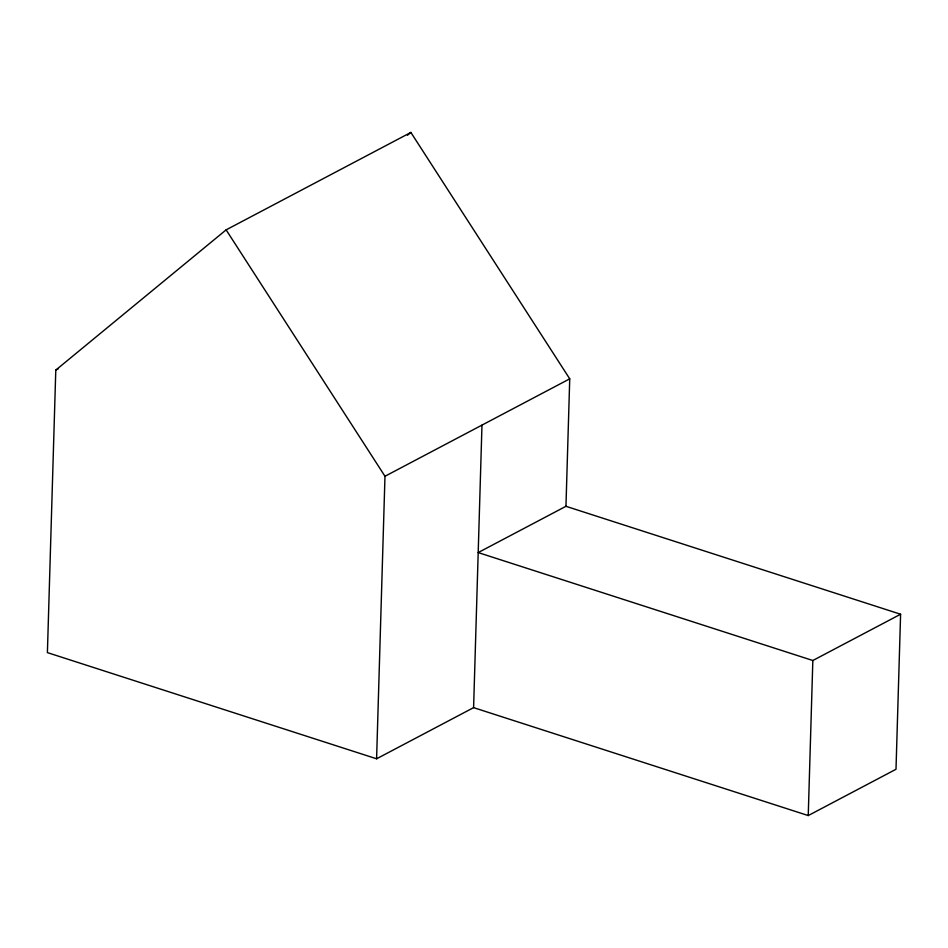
<?xml version="1.0" encoding="UTF-8"?>
<svg xmlns="http://www.w3.org/2000/svg" width="948" height="948" viewBox="0 0 948 948"><rect width="100%" height="100%" fill="white"/><g stroke="black" fill="none" stroke-linecap="round" stroke-linejoin="round"><path stroke-width="1.42" d="M565.956 506.303L569.736 378.833L410.875 132.436L226.122 229.866L55.79 370.099L47.4 652.615L376.593 758.791L473.597 707.635L808.241 815.564L896.002 769.278L900.6 614.233L565.956 506.303L478.195 552.577L812.839 660.507L900.6 614.233M376.593 758.791L384.983 476.263L226.122 229.866M473.597 707.635L481.975 425.119M808.241 815.564L812.839 660.507M407.45 135.256L410.875 132.436M55.79 370.099L58.385 368.725M384.983 476.263L569.736 378.833"/></g></svg>
